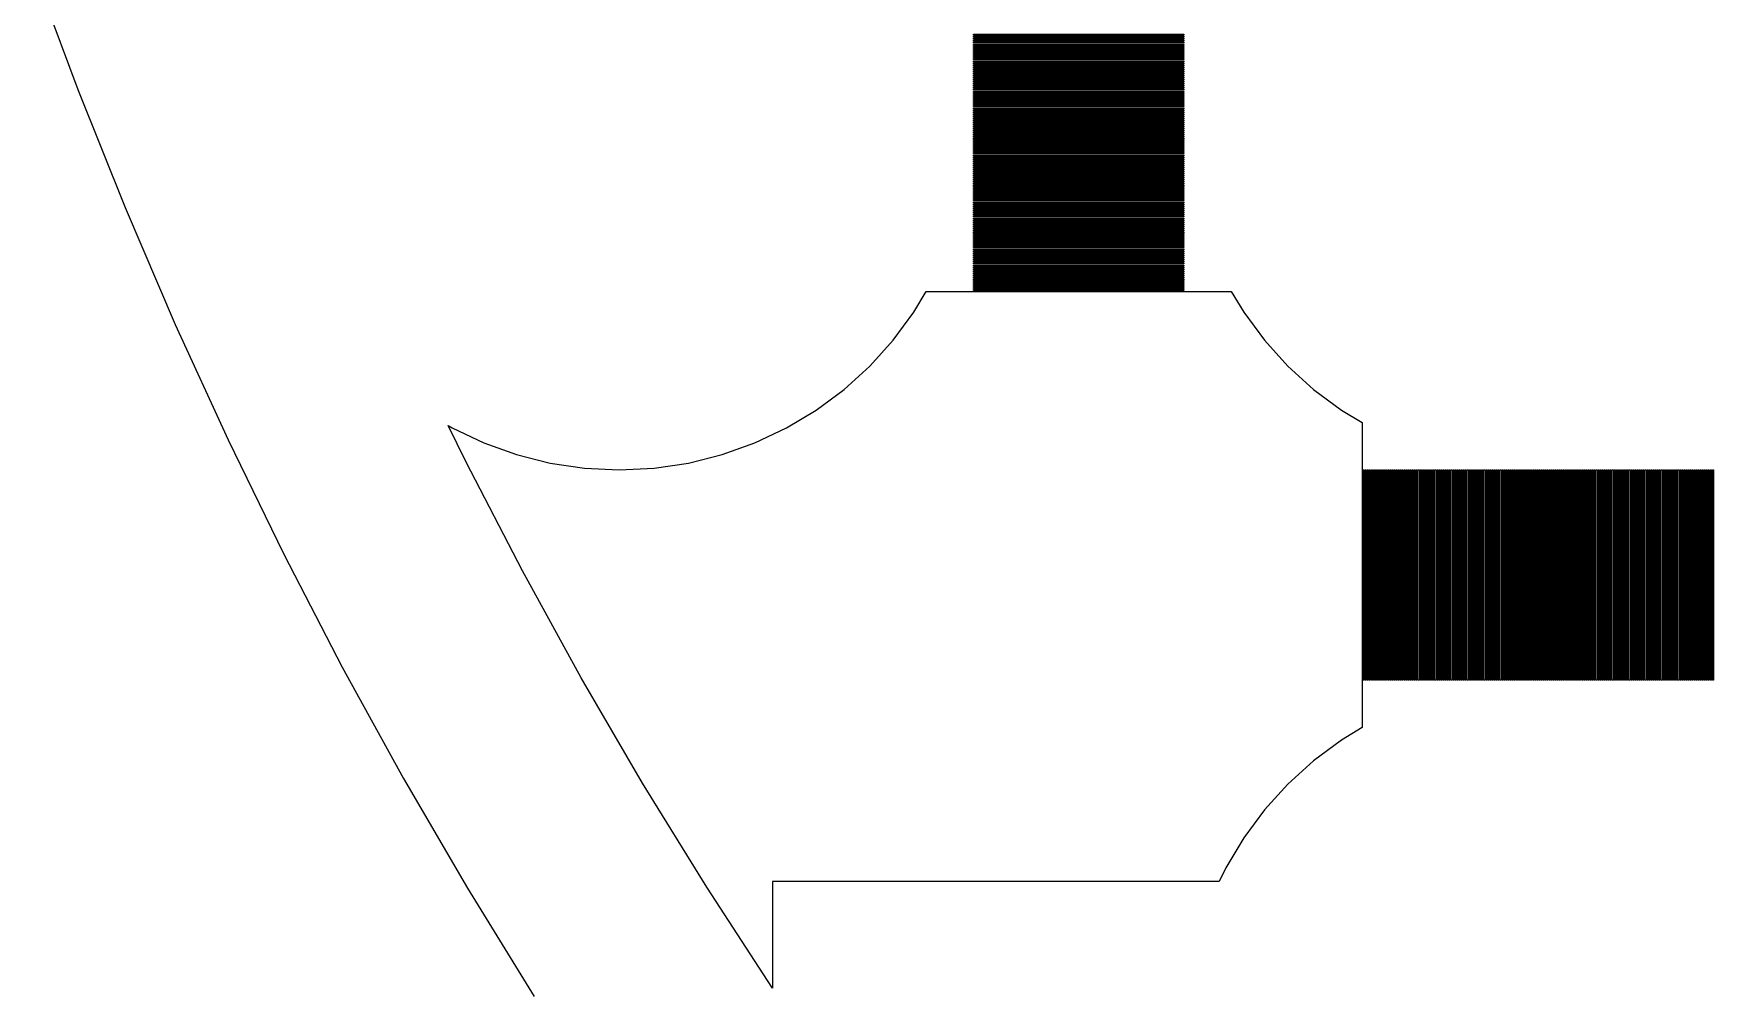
# Model space of a CAD drawing. Extents: x -10 to 91, y -24 to 82.
# Drawn here: x -7.24 to 9.21, y -0.08 to 9.3 of the extents above; entities that cross this region are included whole.
import ezdxf

# ---------------------------------------------------------------- set-up
doc = ezdxf.new("R2010")
doc.units = 0

msp = doc.modelspace()

# ---------------------------------------------------------------- linework, layer by layer
for p, q in [((-7.23628, 9.91968), (-6.80273, 8.75331)), ((1.97, 9.28499), (1.97, 9.295)), ((1.97, 9.295), (4.03, 9.295)), ((4.03, 9.28499), (1.97, 9.28499)), ((1.97, 9.265), (1.97, 9.27499)), ((1.97, 9.27499), (4.03, 9.27499)), ((4.03, 9.265), (1.97, 9.265)), ((1.97, 9.245), (1.97, 9.25499)), ((1.97, 9.25499), (4.03, 9.25499)), ((4.03, 9.245), (1.97, 9.245)), ((1.97, 9.22499), (1.97, 9.23499)), ((1.97, 9.23499), (4.03, 9.23499)), ((4.03, 9.22499), (1.97, 9.22499)), ((1.97, 9.20499), (1.97, 9.215)), ((1.97, 9.215), (4.03, 9.215)), ((4.03, 9.295), (4.03, 9.28499)), ((4.03, 9.27499), (4.03, 9.265)), ((4.03, 9.25499), (4.03, 9.245)), ((4.03, 9.23499), (4.03, 9.22499)), ((4.03, 9.215), (4.03, 9.20499)), ((4.03, 9.20499), (1.97, 9.20499)), ((1.97, 9.185), (1.97, 9.19499)), ((1.97, 9.19499), (4.03, 9.19499)), ((4.03, 9.185), (1.97, 9.185)), ((1.97, 9.16499), (1.97, 9.17499)), ((1.97, 9.17499), (4.03, 9.17499)), ((4.03, 9.16499), (1.97, 9.16499)), ((1.97, 9.14499), (1.97, 9.155)), ((1.97, 9.155), (4.03, 9.155)), ((4.03, 9.14499), (1.97, 9.14499)), ((1.97, 9.125), (1.97, 9.13499)), ((1.97, 9.13499), (4.03, 9.13499)), ((4.03, 9.125), (1.97, 9.125)), ((1.97, 9.105), (1.97, 9.11499)), ((1.97, 9.11499), (4.03, 9.11499)), ((4.03, 9.105), (1.97, 9.105)), ((1.97, 9.08499), (1.97, 9.09499)), ((1.97, 9.09499), (4.03, 9.09499)), ((4.03, 9.08499), (1.97, 9.08499)), ((1.97, 9.06499), (1.97, 9.075)), ((1.97, 9.075), (4.03, 9.075)), ((4.03, 9.06499), (1.97, 9.06499)), ((1.97, 9.045), (1.97, 9.05499)), ((1.97, 9.05499), (4.03, 9.05499)), ((4.03, 9.19499), (4.03, 9.185)), ((4.03, 9.17499), (4.03, 9.16499)), ((4.03, 9.155), (4.03, 9.14499)), ((4.03, 9.13499), (4.03, 9.125)), ((4.03, 9.11499), (4.03, 9.105)), ((4.03, 9.09499), (4.03, 9.08499)), ((4.03, 9.075), (4.03, 9.06499)), ((4.03, 9.05499), (4.03, 9.045)), ((4.03, 9.045), (1.97, 9.045)), ((1.97, 9.02499), (1.97, 9.03499)), ((1.97, 9.03499), (4.03, 9.03499)), ((4.03, 9.02499), (1.97, 9.02499)), ((1.97, 9.00499), (1.97, 9.015)), ((1.97, 9.015), (4.03, 9.015)), ((4.03, 9.00499), (1.97, 9.00499)), ((1.97, 8.98499), (1.97, 8.995)), ((1.97, 8.995), (4.03, 8.995)), ((4.03, 8.98499), (1.97, 8.98499)), ((1.97, 8.965), (1.97, 8.97499)), ((1.97, 8.97499), (4.03, 8.97499)), ((4.03, 8.965), (1.97, 8.965)), ((1.97, 8.94499), (1.97, 8.95499)), ((1.97, 8.95499), (4.03, 8.95499)), ((4.03, 8.94499), (1.97, 8.94499)), ((1.97, 8.92499), (1.97, 8.935)), ((1.97, 8.935), (4.03, 8.935)), ((4.03, 8.92499), (1.97, 8.92499)), ((1.97, 8.905), (1.97, 8.91499)), ((1.97, 8.91499), (4.03, 8.91499)), ((4.03, 8.905), (1.97, 8.905)), ((1.97, 8.88499), (1.97, 8.89499)), ((1.97, 8.89499), (4.03, 8.89499)), ((4.03, 8.88499), (1.97, 8.88499)), ((4.03, 9.03499), (4.03, 9.02499)), ((4.03, 9.015), (4.03, 9.00499)), ((4.03, 8.995), (4.03, 8.98499)), ((4.03, 8.97499), (4.03, 8.965)), ((4.03, 8.95499), (4.03, 8.94499)), ((4.03, 8.935), (4.03, 8.92499)), ((4.03, 8.91499), (4.03, 8.905)), ((4.03, 8.89499), (4.03, 8.88499)), ((-6.80273, 8.75331), (-6.34068, 7.59795)), ((1.97, 8.86499), (1.97, 8.875)), ((1.97, 8.875), (4.03, 8.875)), ((4.03, 8.86499), (1.97, 8.86499)), ((1.97, 8.84499), (1.97, 8.855)), ((1.97, 8.855), (4.03, 8.855)), ((4.03, 8.84499), (1.97, 8.84499)), ((1.97, 8.825), (1.97, 8.83499)), ((1.97, 8.83499), (4.03, 8.83499)), ((4.03, 8.825), (1.97, 8.825)), ((1.97, 8.80499), (1.97, 8.81499)), ((1.97, 8.81499), (4.03, 8.81499)), ((4.03, 8.80499), (1.97, 8.80499)), ((1.97, 8.78499), (1.97, 8.795)), ((1.97, 8.795), (4.03, 8.795)), ((4.03, 8.78499), (1.97, 8.78499)), ((1.97, 8.765), (1.97, 8.77499)), ((1.97, 8.77499), (4.03, 8.77499)), ((4.03, 8.765), (1.97, 8.765)), ((1.97, 8.745), (1.97, 8.75499)), ((1.97, 8.75499), (4.03, 8.75499)), ((4.03, 8.745), (1.97, 8.745)), ((1.97, 8.72499), (1.97, 8.73499)), ((1.97, 8.73499), (4.03, 8.73499)), ((4.03, 8.72499), (1.97, 8.72499)), ((4.03, 8.875), (4.03, 8.86499)), ((4.03, 8.855), (4.03, 8.84499)), ((4.03, 8.83499), (4.03, 8.825)), ((4.03, 8.81499), (4.03, 8.80499)), ((4.03, 8.795), (4.03, 8.78499)), ((4.03, 8.77499), (4.03, 8.765)), ((4.03, 8.75499), (4.03, 8.745)), ((4.03, 8.73499), (4.03, 8.72499)), ((1.97, 8.70499), (1.97, 8.715)), ((1.97, 8.715), (4.03, 8.715)), ((4.03, 8.70499), (1.97, 8.70499)), ((1.97, 8.685), (1.97, 8.69499)), ((1.97, 8.69499), (4.03, 8.69499)), ((4.03, 8.685), (1.97, 8.685)), ((1.97, 8.66499), (1.97, 8.67499)), ((1.97, 8.67499), (4.03, 8.67499)), ((4.03, 8.66499), (1.97, 8.66499)), ((1.97, 8.64499), (1.97, 8.655)), ((1.97, 8.655), (4.03, 8.655)), ((4.03, 8.64499), (1.97, 8.64499)), ((1.97, 8.625), (1.97, 8.63499)), ((1.97, 8.63499), (4.03, 8.63499)), ((4.03, 8.625), (1.97, 8.625)), ((1.97, 8.605), (1.97, 8.61499)), ((1.97, 8.61499), (4.03, 8.61499)), ((4.03, 8.605), (1.97, 8.605)), ((1.97, 8.58499), (1.97, 8.59499)), ((1.97, 8.59499), (4.03, 8.59499)), ((4.03, 8.58499), (1.97, 8.58499)), ((1.97, 8.56499), (1.97, 8.575)), ((1.97, 8.575), (4.03, 8.575)), ((4.03, 8.56499), (1.97, 8.56499)), ((1.97, 8.545), (1.97, 8.55499)), ((1.97, 8.55499), (4.03, 8.55499)), ((4.03, 8.715), (4.03, 8.70499)), ((4.03, 8.69499), (4.03, 8.685)), ((4.03, 8.67499), (4.03, 8.66499)), ((4.03, 8.655), (4.03, 8.64499)), ((4.03, 8.63499), (4.03, 8.625)), ((4.03, 8.61499), (4.03, 8.605)), ((4.03, 8.59499), (4.03, 8.58499)), ((4.03, 8.575), (4.03, 8.56499)), ((4.03, 8.55499), (4.03, 8.545)), ((4.03, 8.545), (1.97, 8.545)), ((1.97, 8.52499), (1.97, 8.53499)), ((1.97, 8.53499), (4.03, 8.53499)), ((4.03, 8.52499), (1.97, 8.52499)), ((1.97, 8.50499), (1.97, 8.515)), ((1.97, 8.515), (4.03, 8.515)), ((4.03, 8.50499), (1.97, 8.50499)), ((1.97, 8.485), (1.97, 8.49501)), ((1.97, 8.49501), (4.03, 8.49501)), ((4.03, 8.485), (1.97, 8.485)), ((1.97, 8.46501), (1.97, 8.47501)), ((1.97, 8.47501), (4.03, 8.47501)), ((4.03, 8.46501), (1.97, 8.46501)), ((1.97, 8.44501), (1.97, 8.455)), ((1.97, 8.455), (4.03, 8.455)), ((4.03, 8.44501), (1.97, 8.44501)), ((1.97, 8.425), (1.97, 8.43501)), ((1.97, 8.43501), (4.03, 8.43501)), ((4.03, 8.425), (1.97, 8.425)), ((1.97, 8.40501), (1.97, 8.41501)), ((1.97, 8.41501), (4.03, 8.41501)), ((4.03, 8.40501), (1.97, 8.40501)), ((1.97, 8.38501), (1.97, 8.395)), ((1.97, 8.395), (4.03, 8.395)), ((4.03, 8.53499), (4.03, 8.52499)), ((4.03, 8.515), (4.03, 8.50499)), ((4.03, 8.49501), (4.03, 8.485)), ((4.03, 8.47501), (4.03, 8.46501)), ((4.03, 8.455), (4.03, 8.44501)), ((4.03, 8.43501), (4.03, 8.425)), ((4.03, 8.41501), (4.03, 8.40501)), ((4.03, 8.395), (4.03, 8.38501)), ((4.03, 8.38501), (1.97, 8.38501)), ((1.97, 8.36501), (1.97, 8.375)), ((1.97, 8.375), (4.03, 8.375)), ((4.03, 8.36501), (1.97, 8.36501)), ((1.97, 8.345), (1.97, 8.35501)), ((1.97, 8.35501), (4.03, 8.35501)), ((4.03, 8.345), (1.97, 8.345)), ((1.97, 8.32501), (1.97, 8.33501)), ((1.97, 8.33501), (4.03, 8.33501)), ((4.03, 8.32501), (1.97, 8.32501)), ((1.97, 8.30501), (1.97, 8.315)), ((1.97, 8.315), (4.03, 8.315)), ((4.03, 8.30501), (1.97, 8.30501)), ((1.97, 8.285), (1.97, 8.29501)), ((1.97, 8.29501), (4.03, 8.29501)), ((4.03, 8.285), (1.97, 8.285)), ((1.97, 8.26501), (1.97, 8.27501)), ((1.97, 8.27501), (4.03, 8.27501)), ((4.03, 8.26501), (1.97, 8.26501)), ((1.97, 8.24501), (1.97, 8.255)), ((1.97, 8.255), (4.03, 8.255)), ((4.03, 8.24501), (1.97, 8.24501)), ((1.97, 8.22501), (1.97, 8.235)), ((1.97, 8.235), (4.03, 8.235)), ((4.03, 8.375), (4.03, 8.36501)), ((4.03, 8.35501), (4.03, 8.345)), ((4.03, 8.33501), (4.03, 8.32501)), ((4.03, 8.315), (4.03, 8.30501)), ((4.03, 8.29501), (4.03, 8.285)), ((4.03, 8.27501), (4.03, 8.26501)), ((4.03, 8.255), (4.03, 8.24501)), ((4.03, 8.235), (4.03, 8.22501)), ((4.03, 8.22501), (1.97, 8.22501)), ((1.97, 8.205), (1.97, 8.21501)), ((1.97, 8.21501), (4.03, 8.21501)), ((4.03, 8.205), (1.97, 8.205)), ((1.97, 8.18501), (1.97, 8.19501)), ((1.97, 8.19501), (4.03, 8.19501)), ((4.03, 8.18501), (1.97, 8.18501)), ((1.97, 8.16501), (1.97, 8.175)), ((1.97, 8.175), (4.03, 8.175)), ((4.03, 8.16501), (1.97, 8.16501)), ((1.97, 8.145), (1.97, 8.15501)), ((1.97, 8.15501), (4.03, 8.15501)), ((4.03, 8.145), (1.97, 8.145)), ((1.97, 8.125), (1.97, 8.13501)), ((1.97, 8.13501), (4.03, 8.13501)), ((4.03, 8.125), (1.97, 8.125)), ((1.97, 8.10501), (1.97, 8.11501)), ((1.97, 8.11501), (4.03, 8.11501)), ((4.03, 8.10501), (1.97, 8.10501)), ((1.97, 8.08501), (1.97, 8.095)), ((1.97, 8.095), (4.03, 8.095)), ((4.03, 8.08501), (1.97, 8.08501)), ((1.97, 8.065), (1.97, 8.07501)), ((1.97, 8.07501), (4.03, 8.07501)), ((4.03, 8.065), (1.97, 8.065)), ((4.03, 8.21501), (4.03, 8.205)), ((4.03, 8.19501), (4.03, 8.18501)), ((4.03, 8.175), (4.03, 8.16501)), ((4.03, 8.15501), (4.03, 8.145)), ((4.03, 8.13501), (4.03, 8.125)), ((4.03, 8.11501), (4.03, 8.10501)), ((4.03, 8.095), (4.03, 8.08501)), ((4.03, 8.07501), (4.03, 8.065)), ((1.97, 8.04501), (1.97, 8.05501)), ((1.97, 8.05501), (4.03, 8.05501)), ((4.03, 8.04501), (1.97, 8.04501)), ((1.97, 8.02501), (1.97, 8.035)), ((1.97, 8.035), (4.03, 8.035)), ((4.03, 8.02501), (1.97, 8.02501)), ((1.97, 8.005), (1.97, 8.01501)), ((1.97, 8.01501), (4.03, 8.01501)), ((4.03, 8.005), (1.97, 8.005)), ((1.97, 7.985), (1.97, 7.99501)), ((1.97, 7.99501), (4.03, 7.99501)), ((4.03, 7.985), (1.97, 7.985)), ((1.97, 7.96501), (1.97, 7.97501)), ((1.97, 7.97501), (4.03, 7.97501)), ((4.03, 7.96501), (1.97, 7.96501)), ((1.97, 7.94501), (1.97, 7.955)), ((1.97, 7.955), (4.03, 7.955)), ((4.03, 7.94501), (1.97, 7.94501)), ((1.97, 7.925), (1.97, 7.93501)), ((1.97, 7.93501), (4.03, 7.93501)), ((4.03, 7.925), (1.97, 7.925)), ((1.97, 7.90501), (1.97, 7.91501)), ((1.97, 7.91501), (4.03, 7.91501)), ((4.03, 7.90501), (1.97, 7.90501)), ((4.03, 8.05501), (4.03, 8.04501)), ((4.03, 8.035), (4.03, 8.02501)), ((4.03, 8.01501), (4.03, 8.005)), ((4.03, 7.99501), (4.03, 7.985)), ((4.03, 7.97501), (4.03, 7.96501)), ((4.03, 7.955), (4.03, 7.94501)), ((4.03, 7.93501), (4.03, 7.925)), ((4.03, 7.91501), (4.03, 7.90501)), ((1.97, 7.88501), (1.97, 7.895)), ((1.97, 7.895), (4.03, 7.895)), ((4.03, 7.88501), (1.97, 7.88501)), ((1.97, 7.86501), (1.97, 7.875)), ((1.97, 7.875), (4.03, 7.875)), ((4.03, 7.86501), (1.97, 7.86501)), ((1.97, 7.845), (1.97, 7.85501)), ((1.97, 7.85501), (4.03, 7.85501)), ((4.03, 7.845), (1.97, 7.845)), ((1.97, 7.82501), (1.97, 7.83501)), ((1.97, 7.83501), (4.03, 7.83501)), ((4.03, 7.82501), (1.97, 7.82501)), ((1.97, 7.80501), (1.97, 7.815)), ((1.97, 7.815), (4.03, 7.815)), ((4.03, 7.80501), (1.97, 7.80501)), ((1.97, 7.785), (1.97, 7.79501)), ((1.97, 7.79501), (4.03, 7.79501)), ((4.03, 7.785), (1.97, 7.785)), ((1.97, 7.76501), (1.97, 7.77501)), ((1.97, 7.77501), (4.03, 7.77501)), ((4.03, 7.76501), (1.97, 7.76501)), ((1.97, 7.74501), (1.97, 7.755)), ((1.97, 7.755), (4.03, 7.755)), ((4.03, 7.74501), (1.97, 7.74501)), ((1.97, 7.72501), (1.97, 7.735)), ((1.97, 7.735), (4.03, 7.735)), ((4.03, 7.895), (4.03, 7.88501)), ((4.03, 7.875), (4.03, 7.86501)), ((4.03, 7.85501), (4.03, 7.845)), ((4.03, 7.83501), (4.03, 7.82501)), ((4.03, 7.815), (4.03, 7.80501)), ((4.03, 7.79501), (4.03, 7.785)), ((4.03, 7.77501), (4.03, 7.76501)), ((4.03, 7.755), (4.03, 7.74501)), ((4.03, 7.735), (4.03, 7.72501)), ((-6.34068, 7.59795), (-5.85043, 6.45425)), ((4.03, 7.72501), (1.97, 7.72501)), ((1.97, 7.705), (1.97, 7.71501)), ((1.97, 7.71501), (4.03, 7.71501)), ((4.03, 7.705), (1.97, 7.705)), ((1.97, 7.68501), (1.97, 7.69501)), ((1.97, 7.69501), (4.03, 7.69501)), ((4.03, 7.68501), (1.97, 7.68501)), ((1.97, 7.66501), (1.97, 7.675)), ((1.97, 7.675), (4.03, 7.675)), ((4.03, 7.66501), (1.97, 7.66501)), ((1.97, 7.645), (1.97, 7.65501)), ((1.97, 7.65501), (4.03, 7.65501)), ((4.03, 7.645), (1.97, 7.645)), ((1.97, 7.625), (1.97, 7.63501)), ((1.97, 7.63501), (4.03, 7.63501)), ((4.03, 7.625), (1.97, 7.625)), ((1.97, 7.60501), (1.97, 7.61501)), ((1.97, 7.61501), (4.03, 7.61501)), ((4.03, 7.60501), (1.97, 7.60501)), ((1.97, 7.58501), (1.97, 7.595)), ((1.97, 7.595), (4.03, 7.595)), ((4.03, 7.58501), (1.97, 7.58501)), ((1.97, 7.565), (1.97, 7.57501)), ((1.97, 7.57501), (4.03, 7.57501)), ((4.03, 7.71501), (4.03, 7.705)), ((4.03, 7.69501), (4.03, 7.68501)), ((4.03, 7.675), (4.03, 7.66501)), ((4.03, 7.65501), (4.03, 7.645)), ((4.03, 7.63501), (4.03, 7.625)), ((4.03, 7.61501), (4.03, 7.60501)), ((4.03, 7.595), (4.03, 7.58501)), ((4.03, 7.57501), (4.03, 7.565)), ((4.03, 7.565), (1.97, 7.565)), ((1.97, 7.54501), (1.97, 7.55501)), ((1.97, 7.55501), (4.03, 7.55501)), ((4.03, 7.54501), (1.97, 7.54501)), ((1.97, 7.52501), (1.97, 7.535)), ((1.97, 7.535), (4.03, 7.535)), ((4.03, 7.52501), (1.97, 7.52501)), ((1.97, 7.505), (1.97, 7.51501)), ((1.97, 7.51501), (4.03, 7.51501)), ((4.03, 7.505), (1.97, 7.505)), ((1.97, 7.485), (1.97, 7.49501)), ((1.97, 7.49501), (4.03, 7.49501)), ((4.03, 7.485), (1.97, 7.485)), ((1.97, 7.46501), (1.97, 7.47501)), ((1.97, 7.47501), (4.03, 7.47501)), ((4.03, 7.46501), (1.97, 7.46501)), ((1.97, 7.44501), (1.97, 7.455)), ((1.97, 7.455), (4.03, 7.455)), ((4.03, 7.44501), (1.97, 7.44501)), ((1.97, 7.425), (1.97, 7.43501)), ((1.97, 7.43501), (4.03, 7.43501)), ((4.03, 7.425), (1.97, 7.425)), ((1.97, 7.40501), (1.97, 7.41501)), ((1.97, 7.41501), (4.03, 7.41501)), ((4.03, 7.40501), (1.97, 7.40501)), ((4.03, 7.55501), (4.03, 7.54501)), ((4.03, 7.535), (4.03, 7.52501)), ((4.03, 7.51501), (4.03, 7.505)), ((4.03, 7.49501), (4.03, 7.485)), ((4.03, 7.47501), (4.03, 7.46501)), ((4.03, 7.455), (4.03, 7.44501)), ((4.03, 7.43501), (4.03, 7.425)), ((4.03, 7.41501), (4.03, 7.40501)), ((1.97, 7.38501), (1.97, 7.395)), ((1.97, 7.395), (4.03, 7.395)), ((4.03, 7.38501), (1.97, 7.38501)), ((1.97, 7.36501), (1.97, 7.375)), ((1.97, 7.375), (4.03, 7.375)), ((4.03, 7.36501), (1.97, 7.36501)), ((1.97, 7.345), (1.97, 7.35501)), ((1.97, 7.35501), (4.03, 7.35501)), ((4.03, 7.345), (1.97, 7.345)), ((1.97, 7.32501), (1.97, 7.33501)), ((1.97, 7.33501), (4.03, 7.33501)), ((4.03, 7.32501), (1.97, 7.32501)), ((1.97, 7.30501), (1.97, 7.315)), ((1.97, 7.315), (4.03, 7.315)), ((4.03, 7.30501), (1.97, 7.30501)), ((1.97, 7.285), (1.97, 7.29501)), ((1.97, 7.29501), (4.03, 7.29501)), ((4.03, 7.285), (1.97, 7.285)), ((1.97, 7.26501), (1.97, 7.27501)), ((1.97, 7.27501), (4.03, 7.27501)), ((4.03, 7.26501), (1.97, 7.26501)), ((1.97, 7.24501), (1.97, 7.255)), ((1.97, 7.255), (4.03, 7.255)), ((4.03, 7.24501), (1.97, 7.24501)), ((4.03, 7.395), (4.03, 7.38501)), ((4.03, 7.375), (4.03, 7.36501)), ((4.03, 7.35501), (4.03, 7.345)), ((4.03, 7.33501), (4.03, 7.32501)), ((4.03, 7.315), (4.03, 7.30501)), ((4.03, 7.29501), (4.03, 7.285)), ((4.03, 7.27501), (4.03, 7.26501)), ((4.03, 7.255), (4.03, 7.24501)), ((1.97, 7.22501), (1.97, 7.235)), ((1.97, 7.235), (4.03, 7.235)), ((4.03, 7.22501), (1.97, 7.22501)), ((1.97, 7.205), (1.97, 7.21501)), ((1.97, 7.21501), (4.03, 7.21501)), ((4.03, 7.205), (1.97, 7.205)), ((1.97, 7.18501), (1.97, 7.19501)), ((1.97, 7.19501), (4.03, 7.19501)), ((4.03, 7.18501), (1.97, 7.18501)), ((1.97, 7.16501), (1.97, 7.175)), ((1.97, 7.175), (4.03, 7.175)), ((4.03, 7.16501), (1.97, 7.16501)), ((1.97, 7.145), (1.97, 7.15501)), ((1.97, 7.15501), (4.03, 7.15501)), ((4.03, 7.145), (1.97, 7.145)), ((1.97, 7.125), (1.97, 7.13501)), ((1.97, 7.13501), (4.03, 7.13501)), ((4.03, 7.125), (1.97, 7.125)), ((1.97, 7.10501), (1.97, 7.11501)), ((1.97, 7.11501), (4.03, 7.11501)), ((4.03, 7.10501), (1.97, 7.10501)), ((1.97, 7.08501), (1.97, 7.095)), ((1.97, 7.095), (4.03, 7.095)), ((4.03, 7.08501), (1.97, 7.08501)), ((1.97, 7.065), (1.97, 7.07501)), ((1.97, 7.07501), (4.03, 7.07501)), ((4.03, 7.235), (4.03, 7.22501)), ((4.03, 7.21501), (4.03, 7.205)), ((4.03, 7.19501), (4.03, 7.18501)), ((4.03, 7.175), (4.03, 7.16501)), ((4.03, 7.15501), (4.03, 7.145)), ((4.03, 7.13501), (4.03, 7.125)), ((4.03, 7.11501), (4.03, 7.10501)), ((4.03, 7.095), (4.03, 7.08501)), ((4.03, 7.07501), (4.03, 7.065)), ((4.03, 7.065), (1.97, 7.065)), ((1.97, 7.04501), (1.97, 7.05501)), ((1.97, 7.05501), (4.03, 7.05501)), ((4.03, 7.04501), (1.97, 7.04501)), ((1.97, 7.02501), (1.97, 7.035)), ((1.97, 7.035), (4.03, 7.035)), ((4.03, 7.02501), (1.97, 7.02501)), ((1.97, 7.005), (1.97, 7.01501)), ((1.97, 7.01501), (4.03, 7.01501)), ((4.03, 7.005), (1.97, 7.005)), ((1.97, 6.985), (1.97, 6.99501)), ((1.97, 6.99501), (4.03, 6.99501)), ((4.03, 6.985), (1.97, 6.985)), ((1.97, 6.96501), (1.97, 6.97501)), ((1.97, 6.97501), (4.03, 6.97501)), ((4.03, 6.96501), (1.97, 6.96501)), ((1.97, 6.94501), (1.97, 6.955)), ((1.97, 6.955), (4.03, 6.955)), ((4.03, 6.94501), (1.97, 6.94501)), ((1.97, 6.925), (1.97, 6.93501)), ((1.97, 6.93501), (4.03, 6.93501)), ((4.03, 6.925), (1.97, 6.925)), ((1.97, 6.90501), (1.97, 6.91501)), ((1.97, 6.91501), (4.03, 6.91501)), ((4.03, 7.05501), (4.03, 7.04501)), ((4.03, 7.035), (4.03, 7.02501)), ((4.03, 7.01501), (4.03, 7.005)), ((4.03, 6.99501), (4.03, 6.985)), ((4.03, 6.97501), (4.03, 6.96501)), ((4.03, 6.955), (4.03, 6.94501)), ((4.03, 6.93501), (4.03, 6.925)), ((4.03, 6.91501), (4.03, 6.90501)), ((1.38521, 6.57217), (1.50677, 6.77501)), ((1.50677, 6.77501), (4.49323, 6.77501)), ((4.03, 6.90501), (1.97, 6.90501)), ((1.97, 6.88501), (1.97, 6.895)), ((1.97, 6.895), (4.03, 6.895)), ((4.03, 6.88501), (1.97, 6.88501)), ((1.97, 6.86501), (1.97, 6.875)), ((1.97, 6.875), (4.03, 6.875)), ((4.03, 6.86501), (1.97, 6.86501)), ((1.97, 6.845), (1.97, 6.85501)), ((1.97, 6.85501), (4.03, 6.85501)), ((4.03, 6.845), (1.97, 6.845)), ((1.97, 6.82501), (1.97, 6.83501)), ((1.97, 6.83501), (4.03, 6.83501)), ((4.03, 6.82501), (1.97, 6.82501)), ((1.97, 6.80501), (1.97, 6.815)), ((1.97, 6.815), (4.03, 6.815)), ((4.03, 6.80501), (1.97, 6.80501)), ((1.97, 6.785), (1.97, 6.79501)), ((1.97, 6.79501), (4.03, 6.79501)), ((4.03, 6.785), (1.97, 6.785)), ((4.03, 6.895), (4.03, 6.88501)), ((4.03, 6.875), (4.03, 6.86501)), ((4.03, 6.85501), (4.03, 6.845)), ((4.03, 6.83501), (4.03, 6.82501)), ((4.03, 6.815), (4.03, 6.80501)), ((4.03, 6.79501), (4.03, 6.785)), ((4.49323, 6.77501), (4.61479, 6.57217)), ((-5.85043, 6.45425), (-5.33224, 5.32295)), ((1.18236, 6.29866), (1.38521, 6.57217)), ((4.61479, 6.57217), (4.81764, 6.29866)), ((0.95367, 6.04634), (1.18236, 6.29866)), ((4.81764, 6.29866), (5.04633, 6.04634)), ((0.70135, 5.81766), (0.95367, 6.04634)), ((5.04633, 6.04634), (5.29865, 5.81766)), ((0.42784, 5.61481), (0.70135, 5.81766)), ((5.29865, 5.81766), (5.57217, 5.61479)), ((0.13576, 5.43974), (0.42784, 5.61481)), ((5.57217, 5.61479), (5.77501, 5.49323)), ((-3.00002, 5.10393), (-3.17557, 5.46362)), ((-3.17557, 5.46362), (-3.13574, 5.43974)), ((-3.13574, 5.43974), (-2.82791, 5.29414)), ((-0.17207, 5.29414), (0.13576, 5.43974)), ((5.77501, 5.49323), (5.77501, 2.50677)), ((-5.33224, 5.32295), (-4.78647, 4.2047)), ((-2.82791, 5.29414), (-2.50728, 5.17943)), ((-0.49271, 5.17943), (-0.17207, 5.29414)), ((-2.44955, 4.04297), (-3.00002, 5.10393)), ((-2.50728, 5.17943), (-2.17696, 5.09668)), ((-0.82303, 5.09668), (-0.49271, 5.17943)), ((-2.17696, 5.09668), (-1.84012, 5.04672)), ((-1.84012, 5.04672), (-1.5, 5.03001)), ((-1.5, 5.03001), (-1.15987, 5.04672)), ((-1.15987, 5.04672), (-0.82303, 5.09668)), ((5.785, 2.97), (5.785, 5.03)), ((5.785, 5.03), (5.79501, 5.03)), ((5.79501, 5.03), (5.79501, 2.97)), ((5.80501, 2.97), (5.80501, 5.03)), ((5.80501, 5.03), (5.815, 5.03)), ((5.815, 5.03), (5.815, 2.97)), ((5.82501, 2.97), (5.82501, 5.03)), ((5.82501, 5.03), (5.83501, 5.03)), ((5.83501, 5.03), (5.83501, 2.97)), ((5.845, 2.97), (5.845, 5.03)), ((5.845, 5.03), (5.85501, 5.03)), ((5.85501, 5.03), (5.85501, 2.97)), ((5.86501, 2.97), (5.86501, 5.03)), ((5.86501, 5.03), (5.875, 5.03)), ((5.875, 5.03), (5.875, 2.97)), ((5.88501, 2.97), (5.88501, 5.03)), ((5.88501, 5.03), (5.895, 5.03)), ((5.895, 5.03), (5.895, 2.97)), ((5.90501, 2.97), (5.90501, 5.03)), ((5.90501, 5.03), (5.91501, 5.03)), ((5.91501, 5.03), (5.91501, 2.97)), ((5.925, 2.97), (5.925, 5.03)), ((5.925, 5.03), (5.93501, 5.03)), ((5.93501, 5.03), (5.93501, 2.97)), ((5.94501, 2.97), (5.94501, 5.03)), ((5.94501, 5.03), (5.955, 5.03)), ((5.955, 5.03), (5.955, 2.97)), ((5.96501, 2.97), (5.96501, 5.03)), ((5.96501, 5.03), (5.97501, 5.03)), ((5.97501, 5.03), (5.97501, 2.97)), ((5.985, 2.97), (5.985, 5.03)), ((5.985, 5.03), (5.99501, 5.03)), ((5.99501, 5.03), (5.99501, 2.97)), ((6.005, 2.97), (6.005, 5.03)), ((6.005, 5.03), (6.01501, 5.03)), ((6.01501, 5.03), (6.01501, 2.97)), ((6.02501, 2.97), (6.02501, 5.03)), ((6.02501, 5.03), (6.035, 5.03)), ((6.035, 5.03), (6.035, 2.97)), ((6.04501, 2.97), (6.04501, 5.03)), ((6.04501, 5.03), (6.05501, 5.03)), ((6.05501, 5.03), (6.05501, 2.97)), ((6.065, 2.97), (6.065, 5.03)), ((6.065, 5.03), (6.07501, 5.03)), ((6.07501, 5.03), (6.07501, 2.97)), ((6.08501, 2.97), (6.08501, 5.03)), ((6.08501, 5.03), (6.095, 5.03)), ((6.095, 5.03), (6.095, 2.97)), ((6.10501, 2.97), (6.10501, 5.03)), ((6.10501, 5.03), (6.11501, 5.03)), ((6.11501, 5.03), (6.11501, 2.97)), ((6.125, 2.97), (6.125, 5.03)), ((6.125, 5.03), (6.13501, 5.03)), ((6.13501, 5.03), (6.13501, 2.97)), ((6.145, 2.97), (6.145, 5.03)), ((6.145, 5.03), (6.15501, 5.03)), ((6.15501, 5.03), (6.15501, 2.97)), ((6.16501, 2.97), (6.16501, 5.03)), ((6.16501, 5.03), (6.175, 5.03)), ((6.175, 5.03), (6.175, 2.97)), ((6.18501, 2.97), (6.18501, 5.03)), ((6.18501, 5.03), (6.19501, 5.03)), ((6.19501, 5.03), (6.19501, 2.97)), ((6.205, 2.97), (6.205, 5.03)), ((6.205, 5.03), (6.21501, 5.03)), ((6.21501, 5.03), (6.21501, 2.97)), ((6.22501, 2.97), (6.22501, 5.03)), ((6.22501, 5.03), (6.235, 5.03)), ((6.235, 5.03), (6.235, 2.97)), ((6.24501, 2.97), (6.24501, 5.03)), ((6.24501, 5.03), (6.255, 5.03)), ((6.255, 5.03), (6.255, 2.97)), ((6.26501, 2.97), (6.26501, 5.03)), ((6.26501, 5.03), (6.27501, 5.03)), ((6.27501, 5.03), (6.27501, 2.97)), ((6.285, 2.97), (6.285, 5.03)), ((6.285, 5.03), (6.29501, 5.03)), ((6.29501, 5.03), (6.29501, 2.97)), ((6.30501, 2.97), (6.30501, 5.03)), ((6.30501, 5.03), (6.315, 5.03)), ((6.315, 5.03), (6.315, 2.97)), ((6.32501, 2.97), (6.32501, 5.03)), ((6.32501, 5.03), (6.33501, 5.03)), ((6.33501, 5.03), (6.33501, 2.97)), ((6.345, 2.97), (6.345, 5.03)), ((6.345, 5.03), (6.35501, 5.03)), ((6.35501, 5.03), (6.35501, 2.97)), ((6.36501, 2.97), (6.36501, 5.03)), ((6.36501, 5.03), (6.375, 5.03)), ((6.375, 5.03), (6.375, 2.97)), ((6.38501, 2.97), (6.38501, 5.03)), ((6.38501, 5.03), (6.395, 5.03)), ((6.395, 5.03), (6.395, 2.97)), ((6.40501, 2.97), (6.40501, 5.03)), ((6.40501, 5.03), (6.41501, 5.03)), ((6.41501, 5.03), (6.41501, 2.97)), ((6.425, 2.97), (6.425, 5.03)), ((6.425, 5.03), (6.43501, 5.03)), ((6.43501, 5.03), (6.43501, 2.97)), ((6.44501, 2.97), (6.44501, 5.03)), ((6.44501, 5.03), (6.455, 5.03)), ((6.455, 5.03), (6.455, 2.97)), ((6.46501, 2.97), (6.46501, 5.03)), ((6.46501, 5.03), (6.47501, 5.03)), ((6.47501, 5.03), (6.47501, 2.97)), ((6.485, 2.97), (6.485, 5.03)), ((6.485, 5.03), (6.49501, 5.03)), ((6.49501, 5.03), (6.49501, 2.97)), ((6.505, 2.97), (6.505, 5.03)), ((6.505, 5.03), (6.51501, 5.03)), ((6.51501, 5.03), (6.51501, 2.97)), ((6.52501, 2.97), (6.52501, 5.03)), ((6.52501, 5.03), (6.535, 5.03)), ((6.535, 5.03), (6.535, 2.97)), ((6.54501, 2.97), (6.54501, 5.03)), ((6.54501, 5.03), (6.55501, 5.03)), ((6.55501, 5.03), (6.55501, 2.97)), ((6.565, 2.97), (6.565, 5.03)), ((6.565, 5.03), (6.57501, 5.03)), ((6.57501, 5.03), (6.57501, 2.97)), ((6.58501, 2.97), (6.58501, 5.03)), ((6.58501, 5.03), (6.595, 5.03)), ((6.595, 5.03), (6.595, 2.97)), ((6.60501, 2.97), (6.60501, 5.03)), ((6.60501, 5.03), (6.61501, 5.03)), ((6.61501, 5.03), (6.61501, 2.97)), ((6.625, 2.97), (6.625, 5.03)), ((6.625, 5.03), (6.63501, 5.03)), ((6.63501, 5.03), (6.63501, 2.97)), ((6.645, 2.97), (6.645, 5.03)), ((6.645, 5.03), (6.65501, 5.03)), ((6.65501, 5.03), (6.65501, 2.97)), ((6.66501, 2.97), (6.66501, 5.03)), ((6.66501, 5.03), (6.675, 5.03)), ((6.675, 5.03), (6.675, 2.97)), ((6.68501, 2.97), (6.68501, 5.03)), ((6.68501, 5.03), (6.69501, 5.03)), ((6.69501, 5.03), (6.69501, 2.97)), ((6.705, 2.97), (6.705, 5.03)), ((6.705, 5.03), (6.71501, 5.03)), ((6.71501, 5.03), (6.71501, 2.97)), ((6.72501, 2.97), (6.72501, 5.03)), ((6.72501, 5.03), (6.735, 5.03)), ((6.735, 5.03), (6.735, 2.97)), ((6.74501, 2.97), (6.74501, 5.03)), ((6.74501, 5.03), (6.755, 5.03)), ((6.755, 5.03), (6.755, 2.97)), ((6.76501, 2.97), (6.76501, 5.03)), ((6.76501, 5.03), (6.77501, 5.03)), ((6.77501, 5.03), (6.77501, 2.97)), ((6.785, 2.97), (6.785, 5.03)), ((6.785, 5.03), (6.79501, 5.03)), ((6.79501, 5.03), (6.79501, 2.97)), ((6.80501, 2.97), (6.80501, 5.03)), ((6.80501, 5.03), (6.815, 5.03)), ((6.815, 5.03), (6.815, 2.97)), ((6.82501, 2.97), (6.82501, 5.03)), ((6.82501, 5.03), (6.83501, 5.03)), ((6.83501, 5.03), (6.83501, 2.97)), ((6.845, 2.97), (6.845, 5.03)), ((6.845, 5.03), (6.85501, 5.03)), ((6.85501, 5.03), (6.85501, 2.97)), ((6.86501, 2.97), (6.86501, 5.03)), ((6.86501, 5.03), (6.875, 5.03)), ((6.875, 5.03), (6.875, 2.97)), ((6.88501, 2.97), (6.88501, 5.03)), ((6.88501, 5.03), (6.895, 5.03)), ((6.895, 5.03), (6.895, 2.97)), ((6.90501, 2.97), (6.90501, 5.03)), ((6.90501, 5.03), (6.91501, 5.03)), ((6.91501, 5.03), (6.91501, 2.97)), ((6.925, 2.97), (6.925, 5.03)), ((6.925, 5.03), (6.93501, 5.03)), ((6.93501, 5.03), (6.93501, 2.97)), ((6.94501, 2.97), (6.94501, 5.03)), ((6.94501, 5.03), (6.955, 5.03)), ((6.955, 5.03), (6.955, 2.97)), ((6.96501, 2.97), (6.96501, 5.03)), ((6.96501, 5.03), (6.97501, 5.03)), ((6.97501, 5.03), (6.97501, 2.97)), ((6.985, 2.97), (6.985, 5.03)), ((6.985, 5.03), (6.99501, 5.03)), ((6.99501, 5.03), (6.99501, 2.97)), ((7.005, 2.97), (7.005, 5.03)), ((7.005, 5.03), (7.01501, 5.03)), ((7.01501, 5.03), (7.01501, 2.97)), ((7.02501, 2.97), (7.02501, 5.03)), ((7.02501, 5.03), (7.035, 5.03)), ((7.035, 5.03), (7.035, 2.97)), ((7.04501, 2.97), (7.04501, 5.03)), ((7.04501, 5.03), (7.05501, 5.03)), ((7.05501, 5.03), (7.05501, 2.97)), ((7.065, 2.97), (7.065, 5.03)), ((7.065, 5.03), (7.07501, 5.03)), ((7.07501, 5.03), (7.07501, 2.97)), ((7.08501, 2.97), (7.08501, 5.03)), ((7.08501, 5.03), (7.095, 5.03)), ((7.095, 5.03), (7.095, 2.97)), ((7.10501, 2.97), (7.10501, 5.03)), ((7.10501, 5.03), (7.11501, 5.03)), ((7.11501, 5.03), (7.11501, 2.97)), ((7.125, 2.97), (7.125, 5.03)), ((7.125, 5.03), (7.13501, 5.03)), ((7.13501, 5.03), (7.13501, 2.97)), ((7.145, 2.97), (7.145, 5.03)), ((7.145, 5.03), (7.15501, 5.03)), ((7.15501, 5.03), (7.15501, 2.97)), ((7.16501, 2.97), (7.16501, 5.03)), ((7.16501, 5.03), (7.175, 5.03)), ((7.175, 5.03), (7.175, 2.97)), ((7.18501, 2.97), (7.18501, 5.03)), ((7.18501, 5.03), (7.19501, 5.03)), ((7.19501, 5.03), (7.19501, 2.97)), ((7.205, 2.97), (7.205, 5.03)), ((7.205, 5.03), (7.21501, 5.03)), ((7.21501, 5.03), (7.21501, 2.97)), ((7.22501, 2.97), (7.22501, 5.03)), ((7.22501, 5.03), (7.235, 5.03)), ((7.235, 5.03), (7.235, 2.97)), ((7.24501, 2.97), (7.24501, 5.03)), ((7.24501, 5.03), (7.255, 5.03)), ((7.255, 5.03), (7.255, 2.97)), ((7.26501, 2.97), (7.26501, 5.03)), ((7.26501, 5.03), (7.27501, 5.03)), ((7.27501, 5.03), (7.27501, 2.97)), ((7.285, 2.97), (7.285, 5.03)), ((7.285, 5.03), (7.29501, 5.03)), ((7.29501, 5.03), (7.29501, 2.97)), ((7.30501, 2.97), (7.30501, 5.03)), ((7.30501, 5.03), (7.315, 5.03)), ((7.315, 5.03), (7.315, 2.97)), ((7.32501, 2.97), (7.32501, 5.03)), ((7.32501, 5.03), (7.33501, 5.03)), ((7.33501, 5.03), (7.33501, 2.97)), ((7.345, 2.97), (7.345, 5.03)), ((7.345, 5.03), (7.35501, 5.03)), ((7.35501, 5.03), (7.35501, 2.97)), ((7.36501, 2.97), (7.36501, 5.03)), ((7.36501, 5.03), (7.375, 5.03)), ((7.375, 5.03), (7.375, 2.97)), ((7.38501, 2.97), (7.38501, 5.03)), ((7.38501, 5.03), (7.395, 5.03)), ((7.395, 5.03), (7.395, 2.97)), ((7.40501, 2.97), (7.40501, 5.03)), ((7.40501, 5.03), (7.41501, 5.03)), ((7.41501, 5.03), (7.41501, 2.97)), ((7.425, 2.97), (7.425, 5.03)), ((7.425, 5.03), (7.43501, 5.03)), ((7.43501, 5.03), (7.43501, 2.97)), ((7.44501, 2.97), (7.44501, 5.03)), ((7.44501, 5.03), (7.455, 5.03)), ((7.455, 5.03), (7.455, 2.97)), ((7.46501, 2.97), (7.46501, 5.03)), ((7.46501, 5.03), (7.47501, 5.03)), ((7.47501, 5.03), (7.47501, 2.97)), ((7.485, 2.97), (7.485, 5.03)), ((7.485, 5.03), (7.49501, 5.03)), ((7.49501, 5.03), (7.49501, 2.97)), ((7.50499, 2.97), (7.50499, 5.03)), ((7.50499, 5.03), (7.515, 5.03)), ((7.515, 5.03), (7.515, 2.97)), ((7.52499, 2.97), (7.52499, 5.03)), ((7.52499, 5.03), (7.53499, 5.03)), ((7.53499, 5.03), (7.53499, 2.97)), ((7.545, 2.97), (7.545, 5.03)), ((7.545, 5.03), (7.55499, 5.03)), ((7.55499, 5.03), (7.55499, 2.97)), ((7.56499, 2.97), (7.56499, 5.03)), ((7.56499, 5.03), (7.575, 5.03)), ((7.575, 5.03), (7.575, 2.97)), ((7.58499, 2.97), (7.58499, 5.03)), ((7.58499, 5.03), (7.59499, 5.03)), ((7.59499, 5.03), (7.59499, 2.97)), ((7.605, 2.97), (7.605, 5.03)), ((7.605, 5.03), (7.61499, 5.03)), ((7.61499, 5.03), (7.61499, 2.97)), ((7.625, 2.97), (7.625, 5.03)), ((7.625, 5.03), (7.63499, 5.03)), ((7.63499, 5.03), (7.63499, 2.97)), ((7.64499, 2.97), (7.64499, 5.03)), ((7.64499, 5.03), (7.655, 5.03)), ((7.655, 5.03), (7.655, 2.97)), ((7.66499, 2.97), (7.66499, 5.03)), ((7.66499, 5.03), (7.67499, 5.03)), ((7.67499, 5.03), (7.67499, 2.97)), ((7.685, 2.97), (7.685, 5.03)), ((7.685, 5.03), (7.69499, 5.03)), ((7.69499, 5.03), (7.69499, 2.97)), ((7.70499, 2.97), (7.70499, 5.03)), ((7.70499, 5.03), (7.715, 5.03)), ((7.715, 5.03), (7.715, 2.97)), ((7.72499, 2.97), (7.72499, 5.03)), ((7.72499, 5.03), (7.73499, 5.03)), ((7.73499, 5.03), (7.73499, 2.97)), ((7.745, 2.97), (7.745, 5.03)), ((7.745, 5.03), (7.75499, 5.03)), ((7.75499, 5.03), (7.75499, 2.97)), ((7.765, 2.97), (7.765, 5.03)), ((7.765, 5.03), (7.77499, 5.03)), ((7.77499, 5.03), (7.77499, 2.97)), ((7.78499, 2.97), (7.78499, 5.03)), ((7.78499, 5.03), (7.795, 5.03)), ((7.795, 5.03), (7.795, 2.97)), ((7.80499, 2.97), (7.80499, 5.03)), ((7.80499, 5.03), (7.81499, 5.03)), ((7.81499, 5.03), (7.81499, 2.97)), ((7.825, 2.97), (7.825, 5.03)), ((7.825, 5.03), (7.83499, 5.03)), ((7.83499, 5.03), (7.83499, 2.97)), ((7.84499, 2.97), (7.84499, 5.03)), ((7.84499, 5.03), (7.855, 5.03)), ((7.855, 5.03), (7.855, 2.97)), ((7.86499, 2.97), (7.86499, 5.03)), ((7.86499, 5.03), (7.875, 5.03)), ((7.875, 5.03), (7.875, 2.97)), ((7.88499, 2.97), (7.88499, 5.03)), ((7.88499, 5.03), (7.89499, 5.03)), ((7.89499, 5.03), (7.89499, 2.97)), ((7.905, 2.97), (7.905, 5.03)), ((7.905, 5.03), (7.91499, 5.03)), ((7.91499, 5.03), (7.91499, 2.97)), ((7.92499, 2.97), (7.92499, 5.03)), ((7.92499, 5.03), (7.935, 5.03)), ((7.935, 5.03), (7.935, 2.97)), ((7.94499, 2.97), (7.94499, 5.03)), ((7.94499, 5.03), (7.95499, 5.03)), ((7.95499, 5.03), (7.95499, 2.97)), ((7.965, 2.97), (7.965, 5.03)), ((7.965, 5.03), (7.97499, 5.03)), ((7.97499, 5.03), (7.97499, 2.97)), ((7.98499, 2.97), (7.98499, 5.03)), ((7.98499, 5.03), (7.995, 5.03)), ((7.995, 5.03), (7.995, 2.97)), ((8.00499, 2.97), (8.00499, 5.03)), ((8.00499, 5.03), (8.015, 5.03)), ((8.015, 5.03), (8.015, 2.97)), ((8.02499, 2.97), (8.02499, 5.03)), ((8.02499, 5.03), (8.03499, 5.03)), ((8.03499, 5.03), (8.03499, 2.97)), ((8.045, 2.97), (8.045, 5.03)), ((8.045, 5.03), (8.05499, 5.03)), ((8.05499, 5.03), (8.05499, 2.97)), ((8.06499, 2.97), (8.06499, 5.03)), ((8.06499, 5.03), (8.075, 5.03)), ((8.075, 5.03), (8.075, 2.97)), ((8.08499, 2.97), (8.08499, 5.03)), ((8.08499, 5.03), (8.09499, 5.03)), ((8.09499, 5.03), (8.09499, 2.97)), ((8.105, 2.97), (8.105, 5.03)), ((8.105, 5.03), (8.11499, 5.03)), ((8.11499, 5.03), (8.11499, 2.97)), ((8.125, 2.97), (8.125, 5.03)), ((8.125, 5.03), (8.13499, 5.03)), ((8.13499, 5.03), (8.13499, 2.97)), ((8.14499, 2.97), (8.14499, 5.03)), ((8.14499, 5.03), (8.155, 5.03)), ((8.155, 5.03), (8.155, 2.97)), ((8.16499, 2.97), (8.16499, 5.03)), ((8.16499, 5.03), (8.17499, 5.03)), ((8.17499, 5.03), (8.17499, 2.97)), ((8.185, 2.97), (8.185, 5.03)), ((8.185, 5.03), (8.19499, 5.03)), ((8.19499, 5.03), (8.19499, 2.97)), ((8.20499, 2.97), (8.20499, 5.03)), ((8.20499, 5.03), (8.215, 5.03)), ((8.215, 5.03), (8.215, 2.97)), ((8.22499, 2.97), (8.22499, 5.03)), ((8.22499, 5.03), (8.23499, 5.03)), ((8.23499, 5.03), (8.23499, 2.97)), ((8.245, 2.97), (8.245, 5.03)), ((8.245, 5.03), (8.25499, 5.03)), ((8.25499, 5.03), (8.25499, 2.97)), ((8.265, 2.97), (8.265, 5.03)), ((8.265, 5.03), (8.27499, 5.03)), ((8.27499, 5.03), (8.27499, 2.97)), ((8.28499, 2.97), (8.28499, 5.03)), ((8.28499, 5.03), (8.295, 5.03)), ((8.295, 5.03), (8.295, 2.97)), ((8.30499, 2.97), (8.30499, 5.03)), ((8.30499, 5.03), (8.31499, 5.03)), ((8.31499, 5.03), (8.31499, 2.97)), ((8.325, 2.97), (8.325, 5.03)), ((8.325, 5.03), (8.33499, 5.03)), ((8.33499, 5.03), (8.33499, 2.97)), ((8.34499, 2.97), (8.34499, 5.03)), ((8.34499, 5.03), (8.355, 5.03)), ((8.355, 5.03), (8.355, 2.97)), ((8.36499, 2.97), (8.36499, 5.03)), ((8.36499, 5.03), (8.375, 5.03)), ((8.375, 5.03), (8.375, 2.97)), ((8.38499, 2.97), (8.38499, 5.03)), ((8.38499, 5.03), (8.39499, 5.03)), ((8.39499, 5.03), (8.39499, 2.97)), ((8.405, 2.97), (8.405, 5.03)), ((8.405, 5.03), (8.41499, 5.03)), ((8.41499, 5.03), (8.41499, 2.97)), ((8.42499, 2.97), (8.42499, 5.03)), ((8.42499, 5.03), (8.435, 5.03)), ((8.435, 5.03), (8.435, 2.97)), ((8.44499, 2.97), (8.44499, 5.03)), ((8.44499, 5.03), (8.45499, 5.03)), ((8.45499, 5.03), (8.45499, 2.97)), ((8.465, 2.97), (8.465, 5.03)), ((8.465, 5.03), (8.47499, 5.03)), ((8.47499, 5.03), (8.47499, 2.97)), ((8.48499, 2.97), (8.48499, 5.03)), ((8.48499, 5.03), (8.495, 5.03)), ((8.495, 5.03), (8.495, 2.97)), ((8.50499, 2.97), (8.50499, 5.03)), ((8.50499, 5.03), (8.515, 5.03)), ((8.515, 5.03), (8.515, 2.97)), ((8.52499, 2.97), (8.52499, 5.03)), ((8.52499, 5.03), (8.53499, 5.03)), ((8.53499, 5.03), (8.53499, 2.97)), ((8.545, 2.97), (8.545, 5.03)), ((8.545, 5.03), (8.55499, 5.03)), ((8.55499, 5.03), (8.55499, 2.97)), ((8.56499, 2.97), (8.56499, 5.03)), ((8.56499, 5.03), (8.575, 5.03)), ((8.575, 5.03), (8.575, 2.97)), ((8.58499, 2.97), (8.58499, 5.03)), ((8.58499, 5.03), (8.59499, 5.03)), ((8.59499, 5.03), (8.59499, 2.97)), ((8.605, 2.97), (8.605, 5.03)), ((8.605, 5.03), (8.61499, 5.03)), ((8.61499, 5.03), (8.61499, 2.97)), ((8.625, 2.97), (8.625, 5.03)), ((8.625, 5.03), (8.63499, 5.03)), ((8.63499, 5.03), (8.63499, 2.97)), ((8.64499, 2.97), (8.64499, 5.03)), ((8.64499, 5.03), (8.655, 5.03)), ((8.655, 5.03), (8.655, 2.97)), ((8.66499, 2.97), (8.66499, 5.03)), ((8.66499, 5.03), (8.67499, 5.03)), ((8.67499, 5.03), (8.67499, 2.97)), ((8.685, 2.97), (8.685, 5.03)), ((8.685, 5.03), (8.69499, 5.03)), ((8.69499, 5.03), (8.69499, 2.97)), ((8.70499, 2.97), (8.70499, 5.03)), ((8.70499, 5.03), (8.715, 5.03)), ((8.715, 5.03), (8.715, 2.97)), ((8.72499, 2.97), (8.72499, 5.03)), ((8.72499, 5.03), (8.73499, 5.03)), ((8.73499, 5.03), (8.73499, 2.97)), ((8.745, 2.97), (8.745, 5.03)), ((8.745, 5.03), (8.75499, 5.03)), ((8.75499, 5.03), (8.75499, 2.97)), ((8.765, 2.97), (8.765, 5.03)), ((8.765, 5.03), (8.77499, 5.03)), ((8.77499, 5.03), (8.77499, 2.97)), ((8.78499, 2.97), (8.78499, 5.03)), ((8.78499, 5.03), (8.795, 5.03)), ((8.795, 5.03), (8.795, 2.97)), ((8.80499, 2.97), (8.80499, 5.03)), ((8.80499, 5.03), (8.81499, 5.03)), ((8.81499, 5.03), (8.81499, 2.97)), ((8.825, 2.97), (8.825, 5.03)), ((8.825, 5.03), (8.83499, 5.03)), ((8.83499, 5.03), (8.83499, 2.97)), ((8.84499, 2.97), (8.84499, 5.03)), ((8.84499, 5.03), (8.855, 5.03)), ((8.855, 5.03), (8.855, 2.97)), ((8.86499, 2.97), (8.86499, 5.03)), ((8.86499, 5.03), (8.875, 5.03)), ((8.875, 5.03), (8.875, 2.97)), ((8.88499, 2.97), (8.88499, 5.03)), ((8.88499, 5.03), (8.89499, 5.03)), ((8.89499, 5.03), (8.89499, 2.97)), ((8.905, 2.97), (8.905, 5.03)), ((8.905, 5.03), (8.91499, 5.03)), ((8.91499, 5.03), (8.91499, 2.97)), ((8.92499, 2.97), (8.92499, 5.03)), ((8.92499, 5.03), (8.935, 5.03)), ((8.935, 5.03), (8.935, 2.97)), ((8.94499, 2.97), (8.94499, 5.03)), ((8.94499, 5.03), (8.95499, 5.03)), ((8.95499, 5.03), (8.95499, 2.97)), ((8.965, 2.97), (8.965, 5.03)), ((8.965, 5.03), (8.97499, 5.03)), ((8.97499, 5.03), (8.97499, 2.97)), ((8.98499, 2.97), (8.98499, 5.03)), ((8.98499, 5.03), (8.995, 5.03)), ((8.995, 5.03), (8.995, 2.97)), ((9.00499, 2.97), (9.00499, 5.03)), ((9.00499, 5.03), (9.015, 5.03)), ((9.015, 5.03), (9.015, 2.97)), ((9.02499, 2.97), (9.02499, 5.03)), ((9.02499, 5.03), (9.03499, 5.03)), ((9.03499, 5.03), (9.03499, 2.97)), ((9.045, 2.97), (9.045, 5.03)), ((9.045, 5.03), (9.05499, 5.03)), ((9.05499, 5.03), (9.05499, 2.97)), ((9.06499, 2.97), (9.06499, 5.03)), ((9.06499, 5.03), (9.075, 5.03)), ((9.075, 5.03), (9.075, 2.97)), ((9.08499, 2.97), (9.08499, 5.03)), ((9.08499, 5.03), (9.09499, 5.03)), ((9.09499, 5.03), (9.09499, 2.97)), ((9.105, 2.97), (9.105, 5.03)), ((9.105, 5.03), (9.11499, 5.03)), ((9.11499, 5.03), (9.11499, 2.97)), ((9.125, 2.97), (9.125, 5.03)), ((9.125, 5.03), (9.13499, 5.03)), ((9.13499, 5.03), (9.13499, 2.97)), ((9.14499, 2.97), (9.14499, 5.03)), ((9.14499, 5.03), (9.155, 5.03)), ((9.155, 5.03), (9.155, 2.97)), ((9.16499, 2.97), (9.16499, 5.03)), ((9.16499, 5.03), (9.17499, 5.03)), ((9.17499, 5.03), (9.17499, 2.97)), ((9.185, 2.97), (9.185, 5.03)), ((9.185, 5.03), (9.19499, 5.03)), ((9.19499, 5.03), (9.19499, 2.97)), ((9.20499, 2.97), (9.20499, 5.03)), ((9.20499, 5.03), (9.215, 5.03)), ((9.215, 5.03), (9.215, 2.97)), ((-4.78647, 4.2047), (-4.21339, 3.10017)), ((-1.87323, 2.99585), (-2.44955, 4.04297)), ((-4.21339, 3.10017), (-3.6134, 2.01006)), ((-1.27138, 1.9632), (-1.87323, 2.99585)), ((5.79501, 2.97), (5.785, 2.97)), ((5.815, 2.97), (5.80501, 2.97)), ((5.83501, 2.97), (5.82501, 2.97)), ((5.85501, 2.97), (5.845, 2.97)), ((5.875, 2.97), (5.86501, 2.97)), ((5.895, 2.97), (5.88501, 2.97)), ((5.91501, 2.97), (5.90501, 2.97)), ((5.93501, 2.97), (5.925, 2.97)), ((5.955, 2.97), (5.94501, 2.97)), ((5.97501, 2.97), (5.96501, 2.97)), ((5.99501, 2.97), (5.985, 2.97)), ((6.01501, 2.97), (6.005, 2.97)), ((6.035, 2.97), (6.02501, 2.97)), ((6.05501, 2.97), (6.04501, 2.97)), ((6.07501, 2.97), (6.065, 2.97)), ((6.095, 2.97), (6.08501, 2.97)), ((6.11501, 2.97), (6.10501, 2.97)), ((6.13501, 2.97), (6.125, 2.97)), ((6.15501, 2.97), (6.145, 2.97)), ((6.175, 2.97), (6.16501, 2.97)), ((6.19501, 2.97), (6.18501, 2.97)), ((6.21501, 2.97), (6.205, 2.97)), ((6.235, 2.97), (6.22501, 2.97)), ((6.255, 2.97), (6.24501, 2.97)), ((6.27501, 2.97), (6.26501, 2.97)), ((6.29501, 2.97), (6.285, 2.97)), ((6.315, 2.97), (6.30501, 2.97)), ((6.33501, 2.97), (6.32501, 2.97)), ((6.35501, 2.97), (6.345, 2.97)), ((6.375, 2.97), (6.36501, 2.97)), ((6.395, 2.97), (6.38501, 2.97)), ((6.41501, 2.97), (6.40501, 2.97)), ((6.43501, 2.97), (6.425, 2.97)), ((6.455, 2.97), (6.44501, 2.97)), ((6.47501, 2.97), (6.46501, 2.97)), ((6.49501, 2.97), (6.485, 2.97)), ((6.51501, 2.97), (6.505, 2.97)), ((6.535, 2.97), (6.52501, 2.97)), ((6.55501, 2.97), (6.54501, 2.97)), ((6.57501, 2.97), (6.565, 2.97)), ((6.595, 2.97), (6.58501, 2.97)), ((6.61501, 2.97), (6.60501, 2.97)), ((6.63501, 2.97), (6.625, 2.97)), ((6.65501, 2.97), (6.645, 2.97)), ((6.675, 2.97), (6.66501, 2.97)), ((6.69501, 2.97), (6.68501, 2.97)), ((6.71501, 2.97), (6.705, 2.97)), ((6.735, 2.97), (6.72501, 2.97)), ((6.755, 2.97), (6.74501, 2.97)), ((6.77501, 2.97), (6.76501, 2.97)), ((6.79501, 2.97), (6.785, 2.97)), ((6.815, 2.97), (6.80501, 2.97)), ((6.83501, 2.97), (6.82501, 2.97)), ((6.85501, 2.97), (6.845, 2.97)), ((6.875, 2.97), (6.86501, 2.97)), ((6.895, 2.97), (6.88501, 2.97)), ((6.91501, 2.97), (6.90501, 2.97)), ((6.93501, 2.97), (6.925, 2.97)), ((6.955, 2.97), (6.94501, 2.97)), ((6.97501, 2.97), (6.96501, 2.97)), ((6.99501, 2.97), (6.985, 2.97)), ((7.01501, 2.97), (7.005, 2.97)), ((7.035, 2.97), (7.02501, 2.97)), ((7.05501, 2.97), (7.04501, 2.97)), ((7.07501, 2.97), (7.065, 2.97)), ((7.095, 2.97), (7.08501, 2.97)), ((7.11501, 2.97), (7.10501, 2.97)), ((7.13501, 2.97), (7.125, 2.97)), ((7.15501, 2.97), (7.145, 2.97)), ((7.175, 2.97), (7.16501, 2.97)), ((7.19501, 2.97), (7.18501, 2.97)), ((7.21501, 2.97), (7.205, 2.97)), ((7.235, 2.97), (7.22501, 2.97)), ((7.255, 2.97), (7.24501, 2.97)), ((7.27501, 2.97), (7.26501, 2.97)), ((7.29501, 2.97), (7.285, 2.97)), ((7.315, 2.97), (7.30501, 2.97)), ((7.33501, 2.97), (7.32501, 2.97)), ((7.35501, 2.97), (7.345, 2.97)), ((7.375, 2.97), (7.36501, 2.97)), ((7.395, 2.97), (7.38501, 2.97)), ((7.41501, 2.97), (7.40501, 2.97)), ((7.43501, 2.97), (7.425, 2.97)), ((7.455, 2.97), (7.44501, 2.97)), ((7.47501, 2.97), (7.46501, 2.97)), ((7.49501, 2.97), (7.485, 2.97)), ((7.515, 2.97), (7.50499, 2.97)), ((7.53499, 2.97), (7.52499, 2.97)), ((7.55499, 2.97), (7.545, 2.97)), ((7.575, 2.97), (7.56499, 2.97)), ((7.59499, 2.97), (7.58499, 2.97)), ((7.61499, 2.97), (7.605, 2.97)), ((7.63499, 2.97), (7.625, 2.97)), ((7.655, 2.97), (7.64499, 2.97)), ((7.67499, 2.97), (7.66499, 2.97)), ((7.69499, 2.97), (7.685, 2.97)), ((7.715, 2.97), (7.70499, 2.97)), ((7.73499, 2.97), (7.72499, 2.97)), ((7.75499, 2.97), (7.745, 2.97)), ((7.77499, 2.97), (7.765, 2.97)), ((7.795, 2.97), (7.78499, 2.97)), ((7.81499, 2.97), (7.80499, 2.97)), ((7.83499, 2.97), (7.825, 2.97)), ((7.855, 2.97), (7.84499, 2.97)), ((7.875, 2.97), (7.86499, 2.97)), ((7.89499, 2.97), (7.88499, 2.97)), ((7.91499, 2.97), (7.905, 2.97)), ((7.935, 2.97), (7.92499, 2.97)), ((7.95499, 2.97), (7.94499, 2.97)), ((7.97499, 2.97), (7.965, 2.97)), ((7.995, 2.97), (7.98499, 2.97)), ((8.015, 2.97), (8.00499, 2.97)), ((8.03499, 2.97), (8.02499, 2.97)), ((8.05499, 2.97), (8.045, 2.97)), ((8.075, 2.97), (8.06499, 2.97)), ((8.09499, 2.97), (8.08499, 2.97)), ((8.11499, 2.97), (8.105, 2.97)), ((8.13499, 2.97), (8.125, 2.97)), ((8.155, 2.97), (8.14499, 2.97)), ((8.17499, 2.97), (8.16499, 2.97)), ((8.19499, 2.97), (8.185, 2.97)), ((8.215, 2.97), (8.20499, 2.97)), ((8.23499, 2.97), (8.22499, 2.97)), ((8.25499, 2.97), (8.245, 2.97)), ((8.27499, 2.97), (8.265, 2.97)), ((8.295, 2.97), (8.28499, 2.97)), ((8.31499, 2.97), (8.30499, 2.97)), ((8.33499, 2.97), (8.325, 2.97)), ((8.355, 2.97), (8.34499, 2.97)), ((8.375, 2.97), (8.36499, 2.97)), ((8.39499, 2.97), (8.38499, 2.97)), ((8.41499, 2.97), (8.405, 2.97)), ((8.435, 2.97), (8.42499, 2.97)), ((8.45499, 2.97), (8.44499, 2.97)), ((8.47499, 2.97), (8.465, 2.97)), ((8.495, 2.97), (8.48499, 2.97)), ((8.515, 2.97), (8.50499, 2.97)), ((8.53499, 2.97), (8.52499, 2.97)), ((8.55499, 2.97), (8.545, 2.97)), ((8.575, 2.97), (8.56499, 2.97)), ((8.59499, 2.97), (8.58499, 2.97)), ((8.61499, 2.97), (8.605, 2.97)), ((8.63499, 2.97), (8.625, 2.97)), ((8.655, 2.97), (8.64499, 2.97)), ((8.67499, 2.97), (8.66499, 2.97)), ((8.69499, 2.97), (8.685, 2.97)), ((8.715, 2.97), (8.70499, 2.97)), ((8.73499, 2.97), (8.72499, 2.97)), ((8.75499, 2.97), (8.745, 2.97)), ((8.77499, 2.97), (8.765, 2.97)), ((8.795, 2.97), (8.78499, 2.97)), ((8.81499, 2.97), (8.80499, 2.97)), ((8.83499, 2.97), (8.825, 2.97)), ((8.855, 2.97), (8.84499, 2.97)), ((8.875, 2.97), (8.86499, 2.97)), ((8.89499, 2.97), (8.88499, 2.97)), ((8.91499, 2.97), (8.905, 2.97)), ((8.935, 2.97), (8.92499, 2.97)), ((8.95499, 2.97), (8.94499, 2.97)), ((8.97499, 2.97), (8.965, 2.97)), ((8.995, 2.97), (8.98499, 2.97)), ((9.015, 2.97), (9.00499, 2.97)), ((9.03499, 2.97), (9.02499, 2.97)), ((9.05499, 2.97), (9.045, 2.97)), ((9.075, 2.97), (9.06499, 2.97)), ((9.09499, 2.97), (9.08499, 2.97)), ((9.11499, 2.97), (9.105, 2.97)), ((9.13499, 2.97), (9.125, 2.97)), ((9.155, 2.97), (9.14499, 2.97)), ((9.17499, 2.97), (9.16499, 2.97)), ((9.19499, 2.97), (9.185, 2.97)), ((9.215, 2.97), (9.20499, 2.97)), ((5.77501, 2.50677), (5.57217, 2.38521)), ((5.57217, 2.38521), (5.29866, 2.18236)), ((5.29866, 2.18236), (5.04634, 1.95367)), ((-3.6134, 2.01006), (-2.98683, 0.93498)), ((-0.64436, 0.9456), (-1.27138, 1.9632)), ((5.04634, 1.95367), (4.81766, 1.70135)), ((4.81766, 1.70135), (4.61481, 1.42784)), ((4.61481, 1.42784), (4.43974, 1.13576)), ((4.37553, 1), (0, 1)), ((0, 1), (0, -0.04485)), ((4.43974, 1.13576), (4.37553, 1)), ((-2.98683, 0.93498), (-2.33406, -0.12437)), ((0, -0.04485), (-0.64436, 0.9456))]:
    msp.add_line(p, q)

doc.saveas('drawing.dxf')
